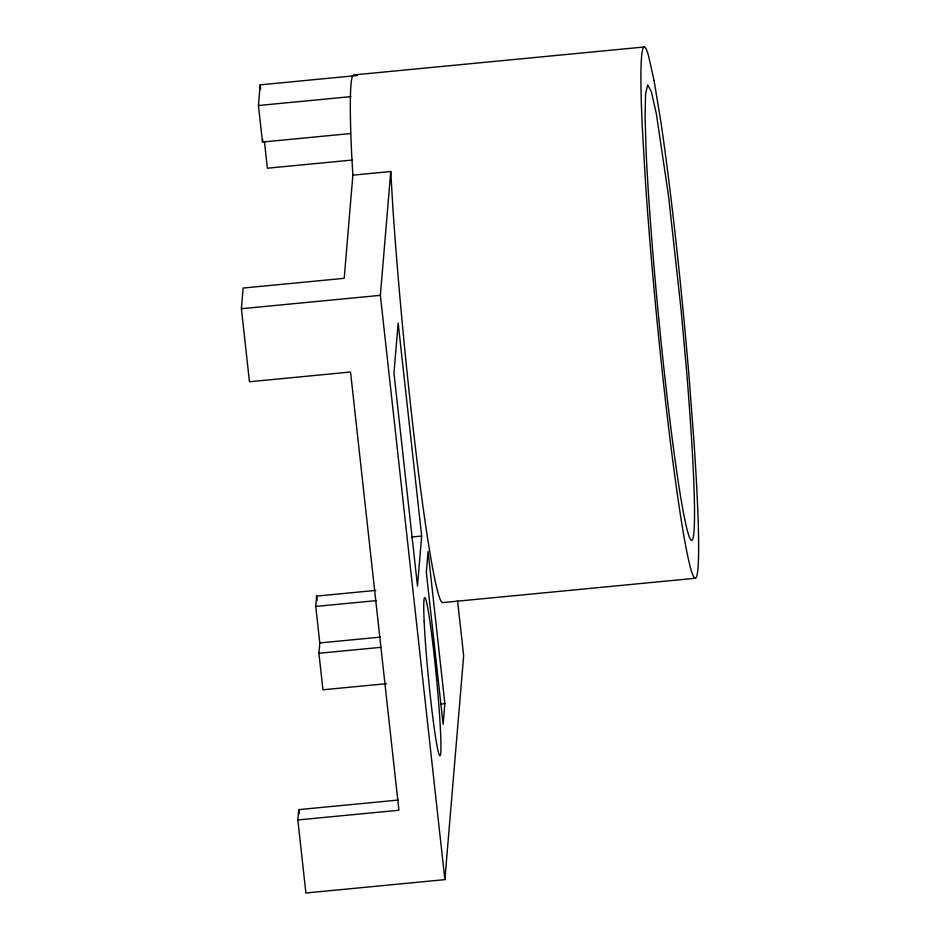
<?xml version="1.0" encoding="UTF-8"?>
<svg xmlns="http://www.w3.org/2000/svg" width="940" height="940" viewBox="0 0 940 940"><rect width="100%" height="100%" fill="white"/><g stroke="black" fill="none" stroke-linecap="round" stroke-linejoin="round"><path stroke-width="1.41" d="M457.569 600.613L463.655 655.756L444.879 879.629L305.899 893L297.839 819.962L398.913 810.233L350.538 372.017L249.464 381.746L241.392 308.72L243.131 288.051L344.204 278.322L352.864 175.157L351.713 155.394A266.889 13.466 84.5 0 1 353.499 74.965L644.088 47M350.549 133.55L262.471 142.034L258.441 105.515L260.18 84.847L357.177 75.506M262.471 142.034L262.695 139.449M297.839 819.962L298.709 809.634L398.337 800.046M386.481 683.686L322.949 689.795L318.919 653.277L319.788 642.948L315.758 606.429L316.615 596.101L375.824 590.402M444.879 879.629L380.371 295.336L390.758 171.515L352.864 175.157M421.672 536.059L417.478 585.996L393.966 372.98L398.149 323.031L421.672 536.059L411.462 537.034M444.855 703.661L443.128 724.329L426.325 572.178L428.064 551.51L444.855 703.661L440.484 704.084M258.441 105.515L350.855 96.62M352.571 160.012L267.371 168.213L264.434 141.529M241.392 308.72L380.371 295.336M315.758 606.429L376.399 600.59M695.459 578.264L442.775 602.587A266.889 13.466 84.5 0 1 392.838 207.341L390.758 171.515M319.788 642.948L380.43 637.109M318.919 653.277L381.005 647.308M260.18 84.847L260.65 89.147M316.615 596.101L317.097 600.39M298.709 809.634L299.167 813.84M645.58 93.53L645.063 117.042L646.227 153.878A228.761 11.539 84.5 0 0 683.204 511.407A228.761 11.539 84.5 0 0 686.376 368.504L681.053 309.46L668.54 196.049L656.343 113.869L651.42 91.885L647.754 84.953L645.58 93.53M654.111 80.734L648.365 55.096A266.889 13.466 84.5 0 0 642.302 127.417L645.522 183.018A266.889 13.466 84.5 0 0 685.436 544.53A266.889 13.466 84.5 0 0 694.014 442.247L689.138 377.81A266.889 13.466 84.5 0 0 660.914 122.188L654.111 80.734M424.163 621.54A79.43 4.007 84.5 0 0 438.71 753.316A79.43 4.007 84.5 0 0 434.151 655.145A79.43 4.007 84.5 0 0 424.163 621.54"/></g></svg>
